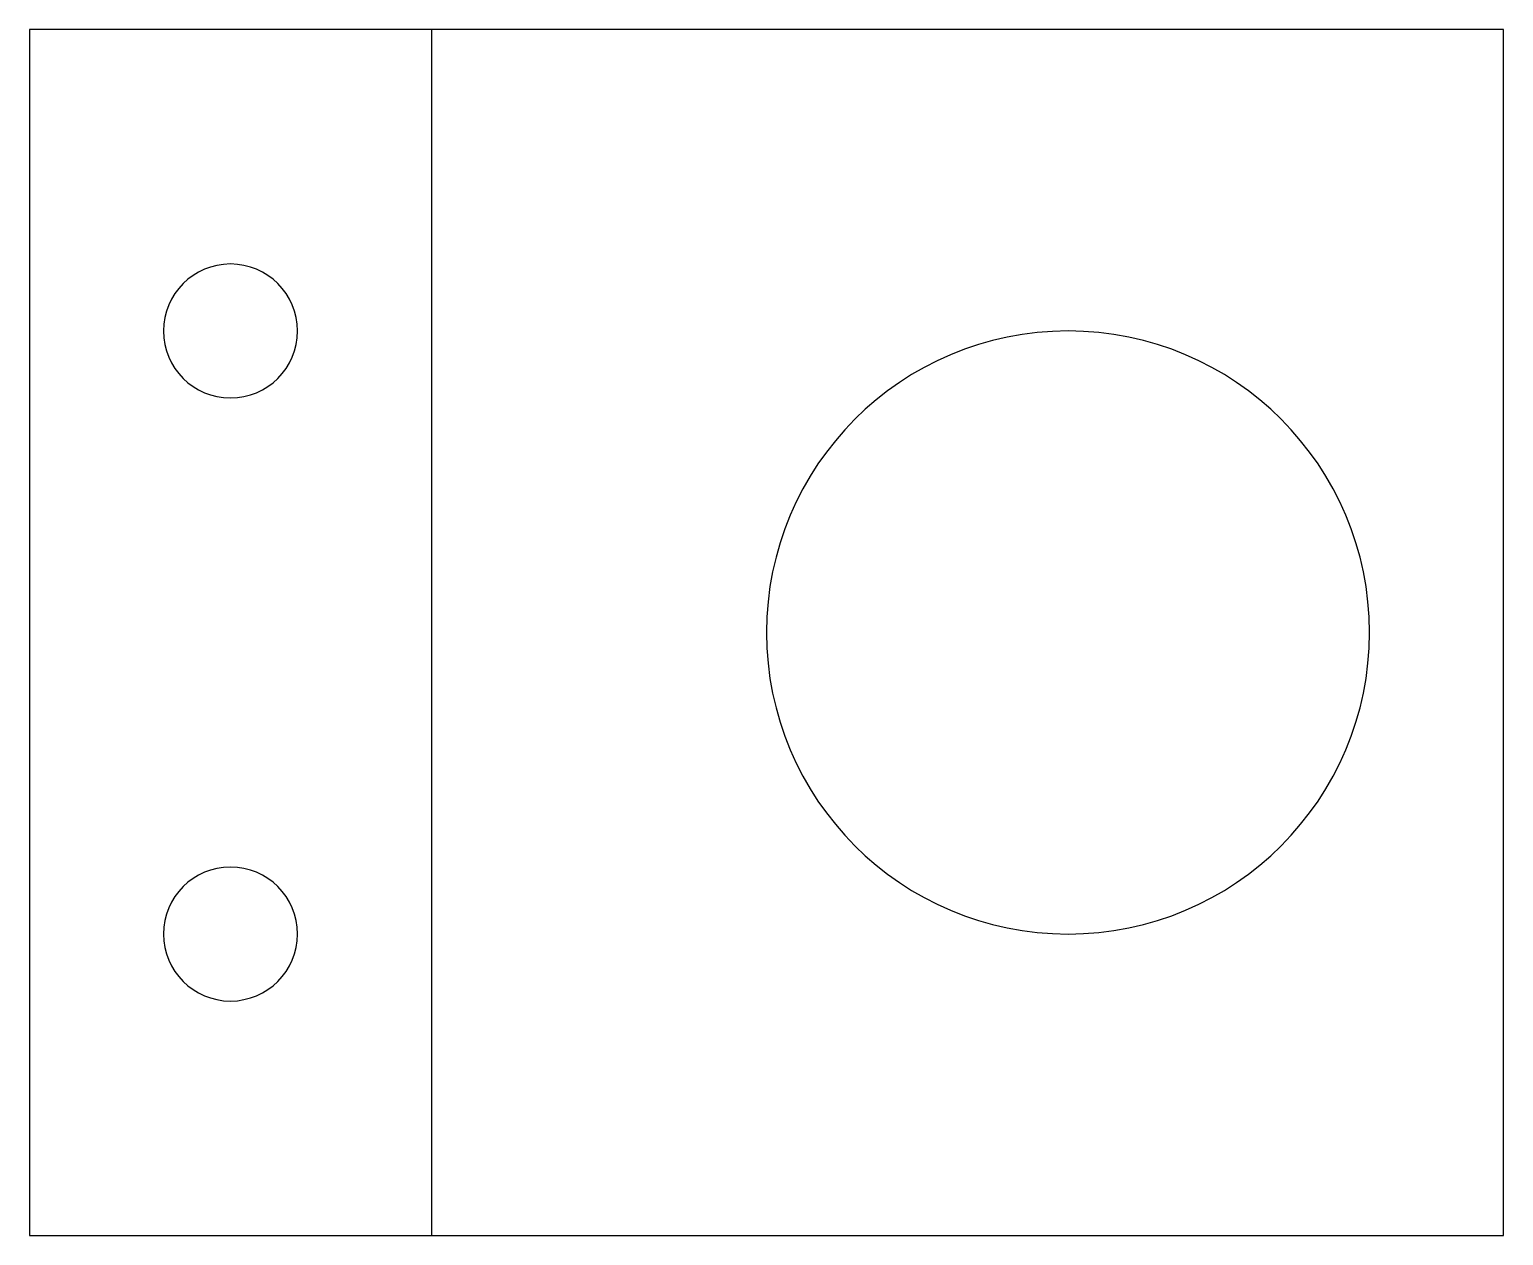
# Model space of a CAD drawing. Extents: x -1.52 to 1.23, y -1.12 to 1.13.
import ezdxf

# ---------------------------------------------------------------- set-up
doc = ezdxf.new("R2010")
doc.units = 0
doc.header["$MEASUREMENT"] = 0
doc.layers.add('BEND', color=7, linetype='CONTINUOUS')
doc.layers.add('CUT', color=7, linetype='CONTINUOUS')

msp = doc.modelspace()

# ---------------------------------------------------------------- linework, layer by layer
at = {"layer": 'BEND', "color": 5}
msp.add_open_spline([(-0.765, 1.125), (-0.765, 1.125), (-0.765, -1.125), (-0.765, -1.125)], degree=3, dxfattribs=at)
at = {"layer": 'CUT', "color": 1}
for points in [[(-1.515, 1.125), (-1.515, 1.125), (1.235, 1.125), (1.235, 1.125), (1.235, 1.125), (1.235, -1.125), (1.235, -1.125), (1.235, -1.125), (-1.515, -1.125), (-1.515, -1.125), (-1.515, -1.125), (-1.515, 1.125), (-1.515, 1.125)], [(-1.14, 0.6875), (-1.071, 0.6875), (-1.015, 0.6315), (-1.015, 0.5625), (-1.015, 0.4935), (-1.071, 0.4375), (-1.14, 0.4375), (-1.2091, 0.4375), (-1.265, 0.4935), (-1.265, 0.5625), (-1.265, 0.6315), (-1.2091, 0.6875), (-1.14, 0.6875)], [(0.4225, 0.5625), (0.7331, 0.5625), (0.985, 0.3107), (0.985, 0), (0.985, -0.3107), (0.7331, -0.5625), (0.4225, -0.5625), (0.1118, -0.5625), (-0.14, -0.3107), (-0.14, 0), (-0.14, 0.3107), (0.1118, 0.5625), (0.4225, 0.5625)], [(-1.14, -0.4375), (-1.071, -0.4375), (-1.015, -0.4935), (-1.015, -0.5625), (-1.015, -0.6315), (-1.071, -0.6875), (-1.14, -0.6875), (-1.2091, -0.6875), (-1.265, -0.6315), (-1.265, -0.5625), (-1.265, -0.4935), (-1.2091, -0.4375), (-1.14, -0.4375)]]:
    msp.add_open_spline(points, degree=3, knots=[0, 0, 0, 0, 0.25, 0.25, 0.25, 0.5, 0.5, 0.5, 0.75, 0.75, 0.75, 1, 1, 1, 1], dxfattribs=at)

doc.saveas('drawing.dxf')
